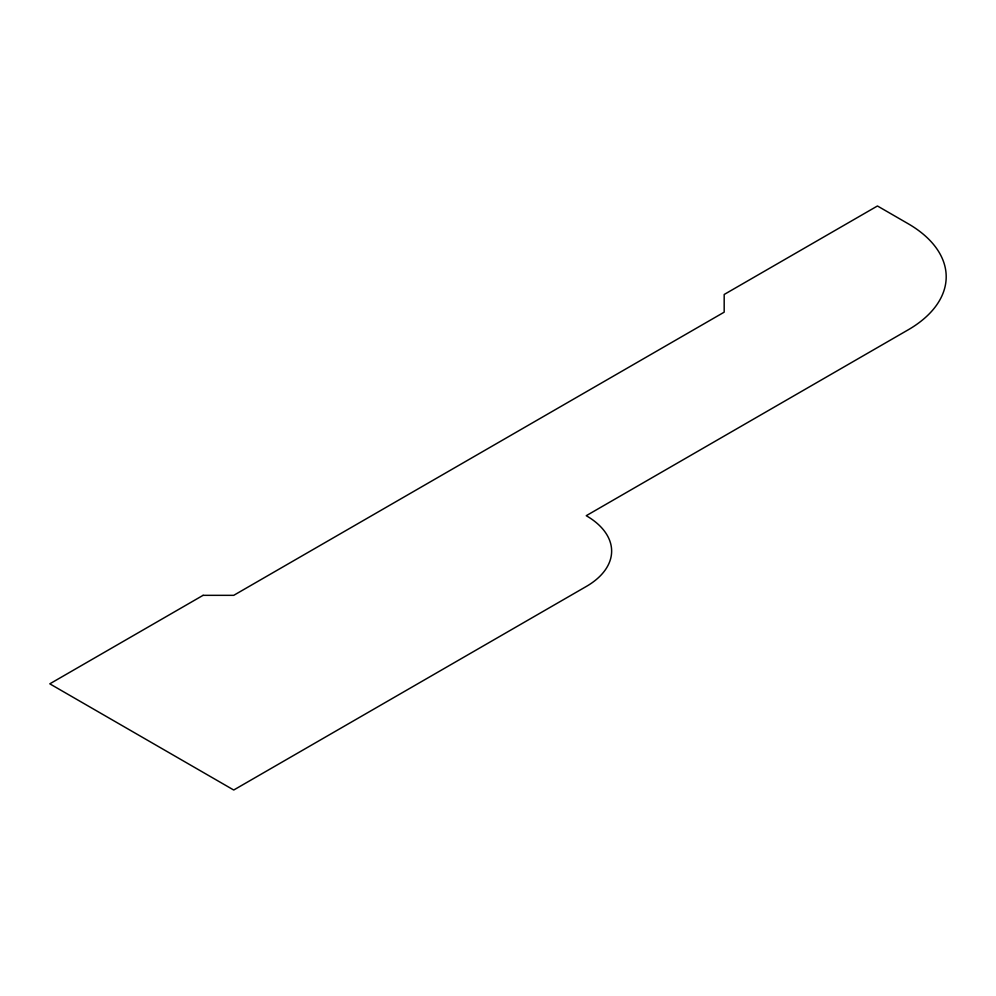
<?xml version="1.0" encoding="UTF-8"?>
<svg xmlns="http://www.w3.org/2000/svg" width="996" height="996" viewBox="0 0 996 996"><rect width="100%" height="100%" fill="white"/><g stroke="black" fill="none" stroke-linecap="round" stroke-linejoin="round"><path stroke-width="1.49" d="M203.072 595.334L49.8 683.829L233.724 790.015L586.246 586.495A86.702 50.061 0 0 0 586.246 515.704L908.103 329.875A130.053 75.086 0 0 0 908.103 223.689L877.451 205.985L724.179 294.48L724.179 312.171L233.724 595.334L203.072 595.334"/></g></svg>
